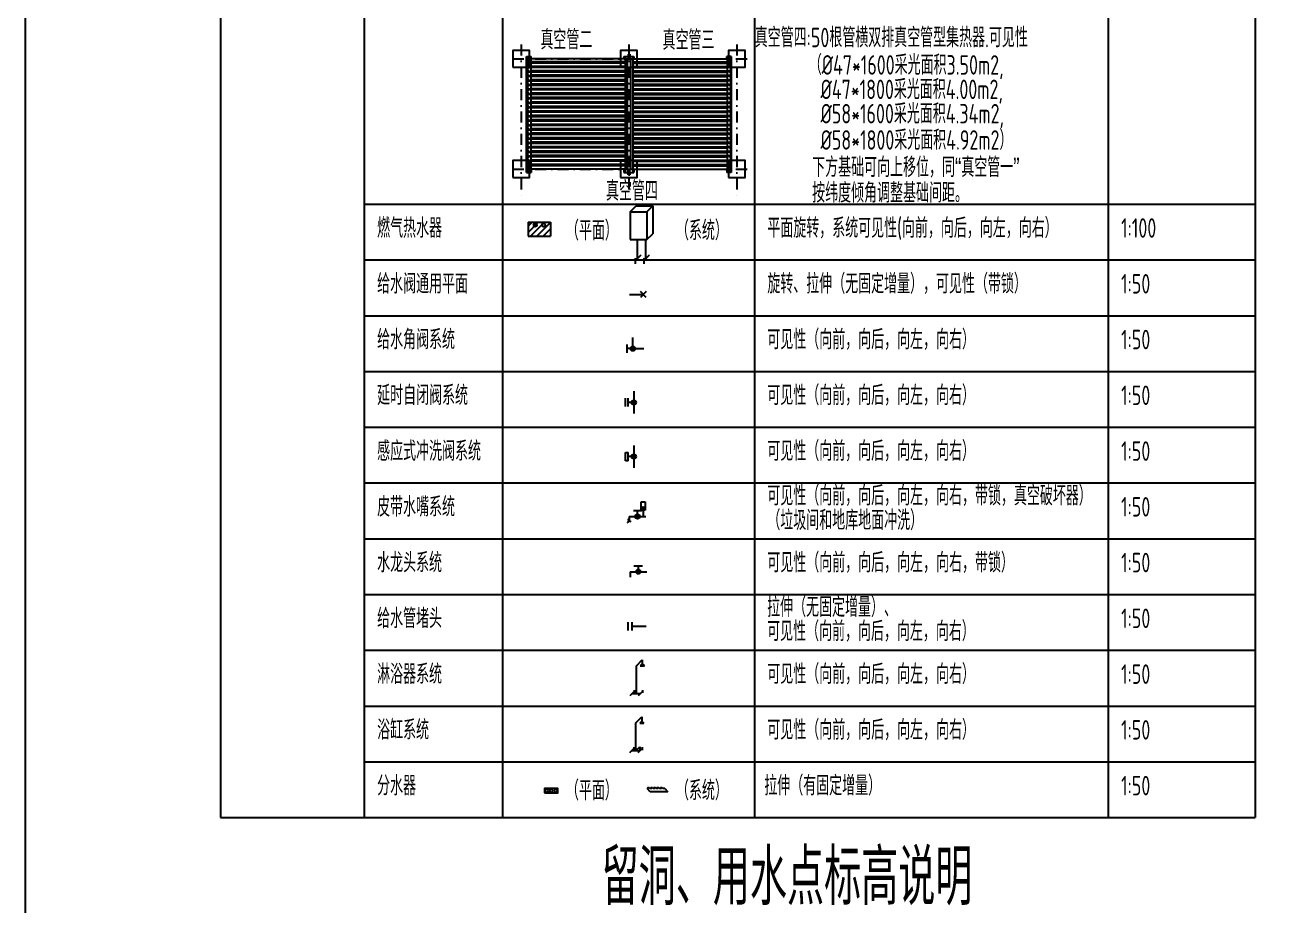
# Model space of a CAD drawing. Extents: x -84241 to 2571207, y -257003 to 1687411.
# Drawn here: x 25843 to 48348, y -29475 to -13680 of the extents above; entities that cross this region are included whole.
import ezdxf

# ---------------------------------------------------------------- set-up
doc = ezdxf.new("R2010")
doc.units = 0
doc.header["$LTSCALE"] = 1000
doc.linetypes.add('CENTER2', pattern=[1.125, 0.75, -0.125, 0.125, -0.125])
doc.linetypes.add('DASHDOT', pattern=[1, 0.5, -0.25, 0, -0.25])
doc.layers.get('0').update_dxf_attribs({"linetype": 'CONTINUOUS'})
for name, color, linetype in [('W-NOTE', 40, 'CONTINUOUS'), ('W-NOTE-NAME', 40, 'CONTINUOUS'), ('W-WSUP-COOL-PIPE', 3, 'CONTINUOUS'), ('W-WSUP-EQPM', 40, 'CONTINUOUS'), ('W-WSUP-NOTE', 40, 'CONTINUOUS')]:
    doc.layers.add(name, color=color, linetype=linetype)
doc.styles.add('TH-STYLE3', font='tssdeng.shx', dxfattribs={"width": 0.7, "bigfont": 'tssdchn.shx'})

# ---------------------------------------------------------------- blocks, each defined once
blk = doc.blocks.new('*U385')
at = {"layer": 'W-WSUP-COOL-PIPE'}
blk.add_line((0, 0), (250, 0), dxfattribs=at)
at = {"layer": 'W-WSUP-EQPM'}
for p, q in [((303, -53), (197, 53)), ((303, 53), (197, -53))]:
    blk.add_line(p, q, dxfattribs=at)
blk = doc.blocks.new('*U235')
at = {"layer": 'W-WSUP-EQPM'}
h = blk.add_hatch(color=256, dxfattribs=at)
h.paths.add_polyline_path([(-160, 0, -0.198912), (-172, -28), (-200, 0), (-200, 40, -0.414214)])
h.paths.add_polyline_path([(-200, 0), (-228, 28, -0.198912), (-200, 40)])
h.paths.add_polyline_path([(-172, -28, -0.668179), (-240, 0, -0.198912), (-228, 28), (-200, 0)])
at = {"layer": 'W-WSUP-COOL-PIPE'}
for q in [(-200, 200), (0, 0)]:
    blk.add_line((-200, 0), q, dxfattribs=at)
at = {"layer": 'W-WSUP-EQPM'}
for p, q in [((-300, -75), (-300, 75)), ((-200, 0), (-300, 0))]:
    blk.add_line(p, q, dxfattribs=at)
blk.add_circle((-200, 0), 40, dxfattribs=at)
blk = doc.blocks.new('*U160')
at = {"layer": 'W-WSUP-EQPM'}
h = blk.add_hatch(color=256, dxfattribs=at)
h.paths.add_polyline_path([(-210, 0, -0.198912), (-222, -28), (-250, 0), (-250, 40, -0.414214)])
h.paths.add_polyline_path([(-250, 0), (-278, 28, -0.198912), (-250, 40)])
h.paths.add_polyline_path([(-222, -28, -0.668179), (-290, 0, -0.198912), (-278, 28), (-250, 0)])
at = {"layer": 'W-WSUP-COOL-PIPE'}
for p, q in [((-250, 200), (-250, 0)), ((-250, 0), (-250, -200))]:
    blk.add_line(p, q, dxfattribs=at)
at = {"layer": 'W-WSUP-EQPM'}
for p, q in [((-400, -75), (-400, 75)), ((-350, -75), (-350, 75)), ((-250, 0), (-350, 0))]:
    blk.add_line(p, q, dxfattribs=at)
blk.add_circle((-250, 0), 40, dxfattribs=at)
blk = doc.blocks.new('*U146')
at = {"layer": 'W-WSUP-COOL-PIPE'}
blk.add_line((0, 0), (-250, 0), dxfattribs=at)
at = {"layer": 'W-WSUP-EQPM'}
for p, q in [((-325, -75), (-325, 75)), ((-250, -75), (-250, 75))]:
    blk.add_line(p, q, dxfattribs=at)
blk = doc.blocks.new('*U147')
at = {"layer": 'W-WSUP-EQPM'}
for p, q in [((110, 535), (216, 641)), ((110, 36), (110, 535)), ((216, 566), (179, 531)), ((179, 531), (254, 531)), ((216, 641), (216, 641)), ((216, 641), (216, 641)), ((216, 641), (216, 566)), ((216, 566), (254, 531)), ((0, 0), (71, 71)), ((35, 35), (185, 35)), ((71, 96), (71, 46)), ((150, 0), (221, 71)), ((221, 96), (221, 46))]:
    blk.add_line(p, q, dxfattribs=at)
blk = doc.blocks.new('*U148')
at = {"layer": 'W-WSUP-EQPM'}
for p, q in [((110, 535), (216, 641)), ((110, 36), (110, 535)), ((216, 566), (179, 531)), ((179, 531), (254, 531)), ((216, 641), (216, 641)), ((216, 641), (216, 641)), ((216, 641), (216, 566)), ((216, 566), (254, 531)), ((0, 0), (71, 71)), ((35, 35), (185, 35)), ((71, 96), (71, 46)), ((110, 35), (181, 106)), ((150, 0), (221, 71)), ((181, 106), (181, 56)), ((221, 96), (221, 46))]:
    blk.add_line(p, q, dxfattribs=at)
blk = doc.blocks.new('*U149')
at = {"layer": 'W-WSUP-EQPM'}
blk.add_lwpolyline([(0, -80), (240, -80), (240, 0), (0, 0)], close=True, dxfattribs=at)
for centre in [(40, -40), (120, -40), (120, -40), (200, -40)]:
    blk.add_circle(centre, 25, dxfattribs=at)
blk = doc.blocks.new('*U150')
at = {"layer": 'W-WSUP-EQPM'}
for p, q in [((-319, 0), (-376, 57)), ((-347, 57), (-376, 57)), ((-347, 57), (-367, 77)), ((-367, 77), (-338, 77)), ((-338, 77), (-318, 57)), ((0, 0), (-319, 0)), ((-289, 57), (-318, 57)), ((-289, 57), (-309, 77)), ((-309, 77), (-280, 77)), ((-280, 77), (-260, 57)), ((-231, 57), (-260, 57)), ((-231, 57), (-251, 77)), ((-251, 77), (-222, 77)), ((-222, 77), (-202, 57)), ((-173, 57), (-202, 57)), ((-173, 57), (-202, 57)), ((-173, 57), (-193, 77)), ((-193, 77), (-164, 77)), ((-173, 57), (-193, 77)), ((-193, 77), (-164, 77)), ((-164, 77), (-144, 57)), ((-164, 77), (-144, 57)), ((-115, 57), (-144, 57)), ((-115, 57), (-135, 77)), ((-135, 77), (-106, 77)), ((-106, 77), (-86, 57)), ((-57, 57), (-86, 57)), ((-57, 57), (0, 0))]:
    blk.add_line(p, q, dxfattribs=at)
blk = doc.blocks.new('*U234')
at = {"layer": 'W-WSUP-EQPM'}
for p, q in [((-199, 776), (-93, 882)), ((-199, 776), (101, 776)), ((-199, 776), (-199, 276)), ((-93, 882), (207, 882)), ((101, 776), (207, 882)), ((101, 776), (101, 276)), ((207, 882), (207, 382)), ((-199, 276), (101, 276)), ((-71, 276), (-71, -71)), ((79, 276), (79, -71)), ((101, 276), (207, 382)), ((-106, -106), (0, 0)), ((44, -106), (150, 0)), ((-106, -56), (-106, -156)), ((44, -56), (44, -156))]:
    blk.add_line(p, q, dxfattribs=at)
blk = doc.blocks.new('*U384')
at = {"layer": 'W-WSUP-EQPM'}
h = blk.add_hatch(color=256, dxfattribs=at)
h.paths.add_polyline_path([(-150, -40, 0.198912), (-122, -28), (-150, 0), (-190, 0, 0.414214)])
h.paths.add_polyline_path([(-150, 0), (-178, 28, 0.198912), (-190, 0)])
h.paths.add_polyline_path([(-122, -28, 0.668179), (-150, 40, 0.198912), (-178, 28), (-150, 0)])
at = {"layer": 'W-WSUP-COOL-PIPE'}
for q in [(0, 0), (-300, -100)]:
    blk.add_line((-300, 0), q, dxfattribs=at)
at = {"layer": 'W-WSUP-EQPM'}
for p, q in [((-79, 100), (-229, 100)), ((-75, 100), (-225, 100)), ((-150, 0), (-150, 100))]:
    blk.add_line(p, q, dxfattribs=at)
blk.add_circle((-150, 0), 40, dxfattribs=at)
blk = doc.blocks.new('真空破坏器')
blk.add_hatch(color=8).paths.add_polyline_path([(75, 0), (0, 130), (-75, 0)])
at = {"linetype": 'CENTER2'}
for p, q in [((-75, 0), (-75, 300)), ((-75, 300), (75, 300)), ((0, 130), (-75, 0)), ((75, 0), (-75, 0)), ((75, 300), (75, 0))]:
    blk.add_line(p, q, dxfattribs=at)
blk.add_line((75, 0), (0, 130))
blk = doc.blocks.new('*U383')
at = {"layer": 'W-WSUP-EQPM'}
h = blk.add_hatch(color=256, dxfattribs=at)
h.paths.add_polyline_path([(-150, -40, 0.198912), (-122, -28), (-150, 0), (-190, 0, 0.414214)])
h.paths.add_polyline_path([(-150, 0), (-178, 28, 0.198912), (-190, 0)])
h.paths.add_polyline_path([(-122, -28, 0.668179), (-150, 40, 0.198912), (-178, 28), (-150, 0)])
at = {"layer": 'W-WSUP-COOL-PIPE'}
for p, q in [((-300, 0), (0, 0)), ((-300, 0), (-300, -70)), ((-50, 115), (-50, 0))]:
    blk.add_line(p, q, dxfattribs=at)
at = {"layer": 'W-WSUP-EQPM'}
for p, q in [((-75, 100), (-225, 100)), ((-150, 0), (-150, 100))]:
    blk.add_line(p, q, dxfattribs=at)
blk.add_circle((-150, 0), 40, dxfattribs=at)
at = {"layer": 'W-WSUP-NOTE', "linetype": 'CENTER2'}
for p, q in [((-308, -97), (-329, -96)), ((-329, -96), (-323, -102)), ((-327, -108), (-329, -108)), ((-329, -108), (-328, -109)), ((-328, -109), (-329, -109)), ((-329, -109), (-329, -110)), ((-329, -110), (-329, -110)), ((-329, -110), (-329, -110)), ((-329, -110), (-329, -110)), ((-328, -48), (-272, -92)), ((-323, -102), (-328, -104)), ((-328, -104), (-324, -105)), ((-324, -105), (-328, -106)), ((-328, -106), (-327, -108)), ((-272, -92), (-320, -78)), ((-320, -78), (-308, -97))]:
    blk.add_line(p, q, dxfattribs=at)
at = {"layer": 'W-WSUP-EQPM', "xscale": 0.5, "yscale": 0.5, "zscale": 0.5}
blk.add_blockref('真空破坏器', (-50, 115), dxfattribs=at)
blk.add_blockref('真空破坏器', (-50, 115), dxfattribs=at)
blk = doc.blocks.new('*U213')
at = {"layer": 'W-WSUP-EQPM'}
h = blk.add_hatch(color=256, dxfattribs=at)
h.paths.add_polyline_path([(-210, 0, -0.198912), (-222, -28), (-250, 0), (-250, 40, -0.414214)])
h.paths.add_polyline_path([(-250, 0), (-278, 28, -0.198912), (-250, 40)])
h.paths.add_polyline_path([(-222, -28, -0.668179), (-290, 0, -0.198912), (-278, 28), (-250, 0)])
at = {"layer": 'W-WSUP-COOL-PIPE'}
for p, q in [((-250, 200), (-250, 0)), ((-250, 0), (-250, -200))]:
    blk.add_line(p, q, dxfattribs=at)
at = {"layer": 'W-WSUP-EQPM'}
for p, q in [((-400, -75), (-400, 75)), ((-350, -75), (-350, 75)), ((-250, 0), (-350, 0))]:
    blk.add_line(p, q, dxfattribs=at)
at = {"layer": 'W-WSUP-EQPM', "linetype": 'CENTER2'}
for p, q in [((-400, 75), (-350, 75)), ((-350, -75), (-400, -75))]:
    blk.add_line(p, q, dxfattribs=at)
at = {"layer": 'W-WSUP-EQPM'}
blk.add_circle((-250, 0), 40, dxfattribs=at)
blk = doc.blocks.new('*U193')
at = {"layer": 'W-NOTE'}
blk.add_lwpolyline([(0, 0), (1074, 0), (1074, 821), (0, 821)], close=True, dxfattribs=at)
blk = doc.blocks.new('*U294')
at = {"layer": 'W-WSUP-EQPM'}
h = blk.add_hatch(dxfattribs=at)
h.set_pattern_fill('ANSI31', color=256, scale=25)
h.set_pattern_definition([(45, (-791.23, -296.04), (-56.1266, 56.1266), [])])
h.paths.add_polyline_path([(-200, 586), (-200, 336), (200, 336), (200, 586)])
for p, q in [((-200, 586), (200, 586)), ((-200, 586), (-200, 336)), ((200, 586), (200, 336)), ((-200, 336), (200, 336))]:
    blk.add_line(p, q, dxfattribs=at)
for centre in [(-75, 536), (75, 536)]:
    blk.add_circle(centre, 30, dxfattribs=at)
blk = doc.blocks.new('*U359')
at = {"color": 8, "linetype": 'DASHDOT', "ltscale": 0.4}
for p, q in [((-1935, 2256), (-1935, -446)), ((0, 2256), (0, -446)), ((1935, 2256), (1935, -446)), ((-2083, 2000), (2125, 2000)), ((-2083, 22), (2125, 22))]:
    blk.add_line(p, q, dxfattribs=at)
at = {"color": 8}
for p, q in [((-1835, 2040), (-1835, -40)), ((-1835, 2040), (-1755, 2040)), ((-1835, -40), (-1835, 2040)), ((-1820, 2040), (-1820, -40)), ((-1755, 2000), (-1755, 2040)), ((-90, 2040), (-90, 2000)), ((-90, 2040), (90, 2040)), ((-90, 2026), (-90, 2004)), ((-70, 2040), (-70, -40)), ((-16, 2080), (-16, 2040)), ((0, 2080), (-16, 2080)), ((-16, 2040), (-16, 2000)), ((0, 2080), (16, 2080)), ((16, 2080), (16, 2040)), ((16, 2040), (16, 2000)), ((70, 2040), (70, -40)), ((90, 2040), (90, 2000)), ((1755, 2000), (1755, 2040)), ((1835, 2040), (1755, 2040)), ((1770, 2005), (1770, 2040)), ((1820, 2040), (1820, -40)), ((1835, 2040), (1835, -40)), ((1835, -40), (1835, 2040)), ((-1820, 2011), (-1820, 1999)), ((-1820, 1936), (-1820, 1924)), ((-1820, 1861), (-1820, 1849)), ((-1807, 2005), (-1819, 1978)), ((-1819, 1964), (-1807, 1937)), ((-1807, 1925), (-1819, 1898)), ((-1819, 1884), (-1807, 1857)), ((-1807, 1845), (-1819, 1818)), ((-1807, 1845), (-1819, 1818)), ((-1807, 1845), (-1819, 1818)), ((-1819, 1804), (-1807, 1777)), ((-1819, 1804), (-1807, 1777)), ((-1819, 1804), (-1807, 1777)), ((-1807, 2005), (-1761, 2005)), ((-1807, 1937), (-1761, 1937)), ((-1807, 1925), (-1761, 1925)), ((-1807, 1857), (-1761, 1857)), ((-1807, 1845), (-1761, 1845)), ((-1807, 1845), (-1761, 1845)), ((-1807, 1845), (-1761, 1845)), ((-1761, 2005), (-1761, 1937)), ((-70, 2000), (-1761, 2000)), ((-70, 1942), (-1761, 1942)), ((-1761, 1925), (-1761, 1857)), ((-70, 1920), (-1761, 1920)), ((-70, 1862), (-1761, 1862)), ((-1761, 1845), (-1761, 1777)), ((-1761, 1845), (-1761, 1777)), ((-70, 1840), (-1761, 1840)), ((-1758, 1942), (-1758, 1920)), ((-1758, 1862), (-1758, 1840)), ((-90, 1942), (-90, 1920)), ((-90, 1862), (-90, 1840)), ((-30, 2000), (30, 2000)), ((-30, 2000), (-30, 0)), ((30, 2000), (30, 0)), ((70, 2000), (1761, 2000)), ((70, 1942), (1761, 1942)), ((70, 1920), (1761, 1920)), ((70, 1862), (1761, 1862)), ((70, 1840), (1761, 1840)), ((90, 1942), (90, 1920)), ((90, 1862), (90, 1840)), ((1758, 1942), (1758, 1920)), ((1758, 1862), (1758, 1840)), ((1761, 2005), (1761, 1937)), ((1807, 2005), (1761, 2005)), ((1807, 1937), (1761, 1937)), ((1761, 1925), (1761, 1857)), ((1807, 1925), (1761, 1925)), ((1807, 1857), (1761, 1857)), ((1761, 1845), (1761, 1777)), ((1807, 1845), (1761, 1845)), ((1807, 1845), (1761, 1845)), ((1761, 1845), (1761, 1777)), ((1807, 1845), (1761, 1845)), ((1807, 2005), (1819, 1978)), ((1819, 1964), (1807, 1937)), ((1807, 1925), (1819, 1898)), ((1819, 1884), (1807, 1857)), ((1807, 1845), (1819, 1818)), ((1807, 1845), (1819, 1818)), ((1807, 1845), (1819, 1818)), ((1819, 1804), (1807, 1777)), ((1819, 1804), (1807, 1777)), ((1819, 1804), (1807, 1777)), ((1820, 2011), (1820, 1999)), ((1820, 1936), (1820, 1924)), ((1820, 1861), (1820, 1849)), ((-1820, 1786), (-1820, 1774)), ((-1820, 1711), (-1820, 1699)), ((-1820, 1636), (-1820, 1624)), ((-1807, 1765), (-1819, 1738)), ((-1819, 1724), (-1807, 1697)), ((-1807, 1685), (-1819, 1658)), ((-1819, 1644), (-1807, 1617)), ((-1807, 1605), (-1819, 1578)), ((-1807, 1605), (-1819, 1578)), ((-1807, 1605), (-1819, 1578)), ((-1807, 1777), (-1761, 1777)), ((-1807, 1777), (-1761, 1777)), ((-1807, 1777), (-1761, 1777)), ((-1807, 1765), (-1761, 1765)), ((-1807, 1697), (-1761, 1697)), ((-1807, 1685), (-1761, 1685)), ((-1807, 1617), (-1761, 1617)), ((-1807, 1605), (-1761, 1605)), ((-1807, 1605), (-1761, 1605)), ((-1807, 1605), (-1761, 1605)), ((-70, 1782), (-1761, 1782)), ((-70, 1782), (-1761, 1782)), ((-1761, 1765), (-1761, 1697)), ((-70, 1760), (-1761, 1760)), ((-70, 1702), (-1761, 1702)), ((-1761, 1685), (-1761, 1617)), ((-70, 1680), (-1761, 1680)), ((-70, 1622), (-1761, 1622)), ((-1761, 1605), (-1761, 1537)), ((-1761, 1605), (-1761, 1537)), ((-70, 1600), (-1761, 1600)), ((-1758, 1782), (-1758, 1760)), ((-1758, 1702), (-1758, 1680)), ((-1758, 1622), (-1758, 1600)), ((-90, 1782), (-90, 1760)), ((-90, 1702), (-90, 1680)), ((-90, 1622), (-90, 1600)), ((70, 1782), (1761, 1782)), ((70, 1782), (1761, 1782)), ((70, 1760), (1761, 1760)), ((70, 1702), (1761, 1702)), ((70, 1680), (1761, 1680)), ((70, 1622), (1761, 1622)), ((70, 1600), (1761, 1600)), ((90, 1782), (90, 1760)), ((90, 1702), (90, 1680)), ((90, 1622), (90, 1600)), ((1758, 1782), (1758, 1760)), ((1758, 1702), (1758, 1680)), ((1758, 1622), (1758, 1600)), ((1807, 1777), (1761, 1777)), ((1807, 1777), (1761, 1777)), ((1807, 1777), (1761, 1777)), ((1761, 1765), (1761, 1697)), ((1807, 1765), (1761, 1765)), ((1807, 1697), (1761, 1697)), ((1761, 1685), (1761, 1617)), ((1807, 1685), (1761, 1685)), ((1807, 1617), (1761, 1617)), ((1761, 1605), (1761, 1537)), ((1807, 1605), (1761, 1605)), ((1807, 1605), (1761, 1605)), ((1761, 1605), (1761, 1537)), ((1807, 1605), (1761, 1605)), ((1807, 1765), (1819, 1738)), ((1819, 1724), (1807, 1697)), ((1807, 1685), (1819, 1658)), ((1819, 1644), (1807, 1617)), ((1807, 1605), (1819, 1578)), ((1807, 1605), (1819, 1578)), ((1807, 1605), (1819, 1578)), ((1820, 1786), (1820, 1774)), ((1820, 1711), (1820, 1699)), ((1820, 1636), (1820, 1624)), ((-1820, 1561), (-1820, 1549)), ((-1820, 1486), (-1820, 1474)), ((-1819, 1564), (-1807, 1537)), ((-1819, 1564), (-1807, 1537)), ((-1819, 1564), (-1807, 1537)), ((-1807, 1525), (-1819, 1498)), ((-1819, 1484), (-1807, 1457)), ((-1807, 1445), (-1819, 1418)), ((-1819, 1404), (-1807, 1377)), ((-1807, 1365), (-1819, 1338)), ((-1807, 1365), (-1819, 1338)), ((-1807, 1365), (-1819, 1338)), ((-1807, 1537), (-1761, 1537)), ((-1807, 1537), (-1761, 1537)), ((-1807, 1537), (-1761, 1537)), ((-1807, 1525), (-1761, 1525)), ((-1807, 1457), (-1761, 1457)), ((-1807, 1445), (-1761, 1445)), ((-1807, 1377), (-1761, 1377)), ((-1807, 1365), (-1761, 1365)), ((-1807, 1365), (-1761, 1365)), ((-1807, 1365), (-1761, 1365)), ((-70, 1542), (-1761, 1542)), ((-70, 1542), (-1761, 1542)), ((-1761, 1525), (-1761, 1457)), ((-70, 1520), (-1761, 1520)), ((-70, 1462), (-1761, 1462)), ((-1761, 1445), (-1761, 1377)), ((-70, 1440), (-1761, 1440)), ((-70, 1382), (-1761, 1382)), ((-1761, 1365), (-1761, 1297)), ((-1761, 1365), (-1761, 1297)), ((-70, 1360), (-1761, 1360)), ((-1758, 1542), (-1758, 1520)), ((-1758, 1462), (-1758, 1440)), ((-1758, 1382), (-1758, 1360)), ((-90, 1542), (-90, 1520)), ((-90, 1462), (-90, 1440)), ((-90, 1382), (-90, 1360)), ((70, 1542), (1761, 1542)), ((70, 1542), (1761, 1542)), ((70, 1520), (1761, 1520)), ((70, 1462), (1761, 1462)), ((70, 1440), (1761, 1440)), ((70, 1382), (1761, 1382)), ((70, 1360), (1761, 1360)), ((90, 1542), (90, 1520)), ((90, 1462), (90, 1440)), ((90, 1382), (90, 1360)), ((1758, 1542), (1758, 1520)), ((1758, 1462), (1758, 1440)), ((1758, 1382), (1758, 1360)), ((1807, 1537), (1761, 1537)), ((1807, 1537), (1761, 1537)), ((1807, 1537), (1761, 1537)), ((1761, 1525), (1761, 1457)), ((1807, 1525), (1761, 1525)), ((1807, 1457), (1761, 1457)), ((1761, 1445), (1761, 1377)), ((1807, 1445), (1761, 1445)), ((1807, 1377), (1761, 1377)), ((1761, 1365), (1761, 1297)), ((1807, 1365), (1761, 1365)), ((1807, 1365), (1761, 1365)), ((1761, 1365), (1761, 1297)), ((1807, 1365), (1761, 1365)), ((1819, 1564), (1807, 1537)), ((1819, 1564), (1807, 1537)), ((1819, 1564), (1807, 1537)), ((1807, 1525), (1819, 1498)), ((1819, 1484), (1807, 1457)), ((1807, 1445), (1819, 1418)), ((1819, 1404), (1807, 1377)), ((1807, 1365), (1819, 1338)), ((1807, 1365), (1819, 1338)), ((1807, 1365), (1819, 1338)), ((1820, 1561), (1820, 1549)), ((1820, 1486), (1820, 1474)), ((-1819, 1324), (-1807, 1297)), ((-1819, 1324), (-1807, 1297)), ((-1819, 1324), (-1807, 1297)), ((-1807, 1285), (-1819, 1258)), ((-1819, 1244), (-1807, 1217)), ((-1807, 1205), (-1819, 1178)), ((-1807, 1205), (-1819, 1178)), ((-1807, 1205), (-1819, 1178)), ((-1819, 1164), (-1807, 1137)), ((-1819, 1164), (-1807, 1137)), ((-1819, 1164), (-1807, 1137)), ((-1807, 1297), (-1761, 1297)), ((-1807, 1297), (-1761, 1297)), ((-1807, 1297), (-1761, 1297)), ((-1807, 1285), (-1761, 1285)), ((-1807, 1217), (-1761, 1217)), ((-1807, 1205), (-1761, 1205)), ((-1807, 1205), (-1761, 1205)), ((-1807, 1205), (-1761, 1205)), ((-1807, 1137), (-1761, 1137)), ((-1807, 1137), (-1761, 1137)), ((-1807, 1137), (-1761, 1137)), ((-70, 1302), (-1761, 1302)), ((-70, 1302), (-1761, 1302)), ((-1761, 1285), (-1761, 1217)), ((-70, 1280), (-1761, 1280)), ((-70, 1222), (-1761, 1222)), ((-1761, 1205), (-1761, 1137)), ((-1761, 1205), (-1761, 1137)), ((-70, 1200), (-1761, 1200)), ((-70, 1142), (-1761, 1142)), ((-70, 1142), (-1761, 1142)), ((-1758, 1302), (-1758, 1280)), ((-1758, 1222), (-1758, 1200)), ((-1758, 1142), (-1758, 1120)), ((-90, 1302), (-90, 1280)), ((-90, 1222), (-90, 1200)), ((-90, 1142), (-90, 1120)), ((70, 1302), (1761, 1302)), ((70, 1302), (1761, 1302)), ((70, 1280), (1761, 1280)), ((70, 1222), (1761, 1222)), ((70, 1200), (1761, 1200)), ((70, 1142), (1761, 1142)), ((70, 1142), (1761, 1142)), ((90, 1302), (90, 1280)), ((90, 1222), (90, 1200)), ((90, 1142), (90, 1120)), ((1758, 1302), (1758, 1280)), ((1758, 1222), (1758, 1200)), ((1758, 1142), (1758, 1120)), ((1807, 1297), (1761, 1297)), ((1807, 1297), (1761, 1297)), ((1807, 1297), (1761, 1297)), ((1761, 1285), (1761, 1217)), ((1807, 1285), (1761, 1285)), ((1807, 1217), (1761, 1217)), ((1761, 1205), (1761, 1137)), ((1807, 1205), (1761, 1205)), ((1807, 1205), (1761, 1205)), ((1761, 1205), (1761, 1137)), ((1807, 1205), (1761, 1205)), ((1807, 1137), (1761, 1137)), ((1807, 1137), (1761, 1137)), ((1807, 1137), (1761, 1137)), ((1819, 1324), (1807, 1297)), ((1819, 1324), (1807, 1297)), ((1819, 1324), (1807, 1297)), ((1807, 1285), (1819, 1258)), ((1819, 1244), (1807, 1217)), ((1807, 1205), (1819, 1178)), ((1807, 1205), (1819, 1178)), ((1807, 1205), (1819, 1178)), ((1819, 1164), (1807, 1137)), ((1819, 1164), (1807, 1137)), ((1819, 1164), (1807, 1137)), ((-1807, 1125), (-1819, 1098)), ((-1819, 1084), (-1807, 1057)), ((-1807, 1045), (-1819, 1018)), ((-1807, 1045), (-1819, 1018)), ((-1807, 1045), (-1819, 1018)), ((-1819, 1004), (-1807, 977)), ((-1819, 1004), (-1807, 977)), ((-1819, 1004), (-1807, 977)), ((-1807, 965), (-1819, 938)), ((-1819, 924), (-1807, 897)), ((-1807, 1125), (-1761, 1125)), ((-1807, 1057), (-1761, 1057)), ((-1807, 1045), (-1761, 1045)), ((-1807, 1045), (-1761, 1045)), ((-1807, 1045), (-1761, 1045)), ((-1807, 977), (-1761, 977)), ((-1807, 977), (-1761, 977)), ((-1807, 977), (-1761, 977)), ((-1807, 965), (-1761, 965)), ((-1761, 1125), (-1761, 1057)), ((-70, 1120), (-1761, 1120)), ((-70, 1062), (-1761, 1062)), ((-1761, 1045), (-1761, 977)), ((-1761, 1045), (-1761, 977)), ((-70, 1040), (-1761, 1040)), ((-70, 982), (-1761, 982)), ((-70, 982), (-1761, 982)), ((-1761, 965), (-1761, 897)), ((-70, 960), (-1761, 960)), ((-70, 902), (-1761, 902)), ((-1758, 1062), (-1758, 1040)), ((-1758, 982), (-1758, 960)), ((-1758, 902), (-1758, 880)), ((-90, 1062), (-90, 1040)), ((-90, 982), (-90, 960)), ((-90, 902), (-90, 880)), ((70, 1120), (1761, 1120)), ((70, 1062), (1761, 1062)), ((70, 1040), (1761, 1040)), ((70, 982), (1761, 982)), ((70, 982), (1761, 982)), ((70, 960), (1761, 960)), ((70, 902), (1761, 902)), ((90, 1062), (90, 1040)), ((90, 982), (90, 960)), ((90, 902), (90, 880)), ((1758, 1062), (1758, 1040)), ((1758, 982), (1758, 960)), ((1758, 902), (1758, 880)), ((1761, 1125), (1761, 1057)), ((1807, 1125), (1761, 1125)), ((1807, 1057), (1761, 1057)), ((1761, 1045), (1761, 977)), ((1807, 1045), (1761, 1045)), ((1807, 1045), (1761, 1045)), ((1761, 1045), (1761, 977)), ((1807, 1045), (1761, 1045)), ((1807, 977), (1761, 977)), ((1807, 977), (1761, 977)), ((1807, 977), (1761, 977)), ((1761, 965), (1761, 897)), ((1807, 965), (1761, 965)), ((1807, 1125), (1819, 1098)), ((1819, 1084), (1807, 1057)), ((1807, 1045), (1819, 1018)), ((1807, 1045), (1819, 1018)), ((1807, 1045), (1819, 1018)), ((1819, 1004), (1807, 977)), ((1819, 1004), (1807, 977)), ((1819, 1004), (1807, 977)), ((1807, 965), (1819, 938)), ((1819, 924), (1807, 897)), ((-1807, 885), (-1819, 858)), ((-1807, 885), (-1819, 858)), ((-1807, 885), (-1819, 858)), ((-1819, 844), (-1807, 817)), ((-1819, 844), (-1807, 817)), ((-1819, 844), (-1807, 817)), ((-1807, 805), (-1819, 778)), ((-1819, 764), (-1807, 737)), ((-1807, 725), (-1819, 698)), ((-1807, 725), (-1819, 698)), ((-1807, 725), (-1819, 698)), ((-1819, 684), (-1807, 657)), ((-1819, 684), (-1807, 657)), ((-1819, 684), (-1807, 657)), ((-1807, 897), (-1761, 897)), ((-1807, 885), (-1761, 885)), ((-1807, 885), (-1761, 885)), ((-1807, 885), (-1761, 885)), ((-1807, 817), (-1761, 817)), ((-1807, 817), (-1761, 817)), ((-1807, 817), (-1761, 817)), ((-1807, 805), (-1761, 805)), ((-1807, 737), (-1761, 737)), ((-1807, 725), (-1761, 725)), ((-1807, 725), (-1761, 725)), ((-1807, 725), (-1761, 725)), ((-1761, 885), (-1761, 817)), ((-1761, 885), (-1761, 817)), ((-70, 880), (-1761, 880)), ((-70, 822), (-1761, 822)), ((-70, 822), (-1761, 822)), ((-1761, 805), (-1761, 737)), ((-70, 800), (-1761, 800)), ((-70, 742), (-1761, 742)), ((-1761, 725), (-1761, 657)), ((-1761, 725), (-1761, 657)), ((-70, 720), (-1761, 720)), ((-1758, 822), (-1758, 800)), ((-1758, 742), (-1758, 720)), ((-90, 822), (-90, 800)), ((-90, 742), (-90, 720)), ((70, 880), (1761, 880)), ((70, 822), (1761, 822)), ((70, 822), (1761, 822)), ((70, 800), (1761, 800)), ((70, 742), (1761, 742)), ((70, 720), (1761, 720)), ((90, 822), (90, 800)), ((90, 742), (90, 720)), ((1758, 822), (1758, 800)), ((1758, 742), (1758, 720)), ((1807, 897), (1761, 897)), ((1761, 885), (1761, 817)), ((1807, 885), (1761, 885)), ((1807, 885), (1761, 885)), ((1761, 885), (1761, 817)), ((1807, 885), (1761, 885)), ((1807, 817), (1761, 817)), ((1807, 817), (1761, 817)), ((1807, 817), (1761, 817)), ((1761, 805), (1761, 737)), ((1807, 805), (1761, 805)), ((1807, 737), (1761, 737)), ((1761, 725), (1761, 657)), ((1807, 725), (1761, 725)), ((1807, 725), (1761, 725)), ((1761, 725), (1761, 657)), ((1807, 725), (1761, 725)), ((1807, 885), (1819, 858)), ((1807, 885), (1819, 858)), ((1807, 885), (1819, 858)), ((1819, 844), (1807, 817)), ((1819, 844), (1807, 817)), ((1819, 844), (1807, 817)), ((1807, 805), (1819, 778)), ((1819, 764), (1807, 737)), ((1807, 725), (1819, 698)), ((1807, 725), (1819, 698)), ((1807, 725), (1819, 698)), ((1819, 684), (1807, 657)), ((1819, 684), (1807, 657)), ((1819, 684), (1807, 657)), ((-1807, 645), (-1819, 618)), ((-1819, 604), (-1807, 577)), ((-1807, 565), (-1819, 538)), ((-1807, 565), (-1819, 538)), ((-1807, 565), (-1819, 538)), ((-1819, 524), (-1807, 497)), ((-1819, 524), (-1807, 497)), ((-1819, 524), (-1807, 497)), ((-1807, 485), (-1819, 458)), ((-1807, 657), (-1761, 657)), ((-1807, 657), (-1761, 657)), ((-1807, 657), (-1761, 657)), ((-1807, 645), (-1761, 645)), ((-1807, 577), (-1761, 577)), ((-1807, 565), (-1761, 565)), ((-1807, 565), (-1761, 565)), ((-1807, 565), (-1761, 565)), ((-1807, 497), (-1761, 497)), ((-1807, 497), (-1761, 497)), ((-1807, 497), (-1761, 497)), ((-1807, 485), (-1761, 485)), ((-70, 662), (-1761, 662)), ((-70, 662), (-1761, 662)), ((-1761, 645), (-1761, 577)), ((-70, 640), (-1761, 640)), ((-70, 582), (-1761, 582)), ((-1761, 565), (-1761, 497)), ((-1761, 565), (-1761, 497)), ((-70, 560), (-1761, 560)), ((-70, 502), (-1761, 502)), ((-70, 502), (-1761, 502)), ((-1761, 485), (-1761, 417)), ((-70, 480), (-1761, 480)), ((-1758, 662), (-1758, 640)), ((-1758, 582), (-1758, 560)), ((-1758, 502), (-1758, 480)), ((-90, 662), (-90, 640)), ((-90, 582), (-90, 560)), ((-90, 502), (-90, 480)), ((70, 662), (1761, 662)), ((70, 662), (1761, 662)), ((70, 640), (1761, 640)), ((70, 582), (1761, 582)), ((70, 560), (1761, 560)), ((70, 502), (1761, 502)), ((70, 502), (1761, 502)), ((70, 480), (1761, 480)), ((90, 662), (90, 640)), ((90, 582), (90, 560)), ((90, 502), (90, 480)), ((1758, 662), (1758, 640)), ((1758, 582), (1758, 560)), ((1758, 502), (1758, 480)), ((1807, 657), (1761, 657)), ((1807, 657), (1761, 657)), ((1807, 657), (1761, 657)), ((1761, 645), (1761, 577)), ((1807, 645), (1761, 645)), ((1807, 577), (1761, 577)), ((1761, 565), (1761, 497)), ((1807, 565), (1761, 565)), ((1807, 565), (1761, 565)), ((1761, 565), (1761, 497)), ((1807, 565), (1761, 565)), ((1807, 497), (1761, 497)), ((1807, 497), (1761, 497)), ((1807, 497), (1761, 497)), ((1761, 485), (1761, 417)), ((1807, 485), (1761, 485)), ((1807, 645), (1819, 618)), ((1819, 604), (1807, 577)), ((1807, 565), (1819, 538)), ((1807, 565), (1819, 538)), ((1807, 565), (1819, 538)), ((1819, 524), (1807, 497)), ((1819, 524), (1807, 497)), ((1819, 524), (1807, 497)), ((1807, 485), (1819, 458)), ((-1819, 444), (-1807, 417)), ((-1807, 405), (-1819, 378)), ((-1807, 405), (-1819, 378)), ((-1807, 405), (-1819, 378)), ((-1819, 364), (-1807, 337)), ((-1819, 364), (-1807, 337)), ((-1819, 364), (-1807, 337)), ((-1807, 325), (-1819, 298)), ((-1819, 284), (-1807, 257)), ((-1807, 244), (-1819, 218)), ((-1807, 244), (-1819, 218)), ((-1807, 244), (-1819, 218)), ((-1807, 417), (-1761, 417)), ((-1807, 405), (-1761, 405)), ((-1807, 405), (-1761, 405)), ((-1807, 405), (-1761, 405)), ((-1807, 337), (-1761, 337)), ((-1807, 337), (-1761, 337)), ((-1807, 337), (-1761, 337)), ((-1807, 325), (-1761, 325)), ((-1807, 257), (-1761, 257)), ((-1807, 244), (-1761, 244)), ((-1807, 244), (-1761, 244)), ((-1807, 244), (-1761, 244)), ((-70, 422), (-1761, 422)), ((-1761, 405), (-1761, 337)), ((-1761, 405), (-1761, 337)), ((-70, 400), (-1761, 400)), ((-70, 342), (-1761, 342)), ((-70, 342), (-1761, 342)), ((-1761, 325), (-1761, 257)), ((-70, 320), (-1761, 320)), ((-70, 262), (-1761, 262)), ((-1761, 244), (-1761, 177)), ((-1761, 244), (-1761, 177)), ((-70, 240), (-1761, 240)), ((-1758, 422), (-1758, 400)), ((-1758, 342), (-1758, 320)), ((-1758, 262), (-1758, 240)), ((-90, 422), (-90, 400)), ((-90, 342), (-90, 320)), ((-90, 262), (-90, 240)), ((70, 422), (1761, 422)), ((70, 400), (1761, 400)), ((70, 342), (1761, 342)), ((70, 342), (1761, 342)), ((70, 320), (1761, 320)), ((70, 262), (1761, 262)), ((70, 240), (1761, 240)), ((90, 422), (90, 400)), ((90, 342), (90, 320)), ((90, 262), (90, 240)), ((1758, 422), (1758, 400)), ((1758, 342), (1758, 320)), ((1758, 262), (1758, 240)), ((1807, 417), (1761, 417)), ((1761, 405), (1761, 337)), ((1807, 405), (1761, 405)), ((1807, 405), (1761, 405)), ((1761, 405), (1761, 337)), ((1807, 405), (1761, 405)), ((1807, 337), (1761, 337)), ((1807, 337), (1761, 337)), ((1807, 337), (1761, 337)), ((1761, 325), (1761, 257)), ((1807, 325), (1761, 325)), ((1807, 257), (1761, 257)), ((1761, 244), (1761, 177)), ((1807, 244), (1761, 244)), ((1807, 244), (1761, 244)), ((1761, 244), (1761, 177)), ((1807, 244), (1761, 244)), ((1819, 444), (1807, 417)), ((1807, 405), (1819, 378)), ((1807, 405), (1819, 378)), ((1807, 405), (1819, 378)), ((1819, 364), (1807, 337)), ((1819, 364), (1807, 337)), ((1819, 364), (1807, 337)), ((1807, 325), (1819, 298)), ((1819, 284), (1807, 257)), ((1807, 244), (1819, 218)), ((1807, 244), (1819, 218)), ((1807, 244), (1819, 218)), ((-1820, 46), (-1820, 34)), ((-1819, 204), (-1807, 177)), ((-1819, 204), (-1807, 177)), ((-1819, 204), (-1807, 177)), ((-1807, 164), (-1819, 138)), ((-1819, 124), (-1807, 97)), ((-1807, 84), (-1819, 58)), ((-1807, 84), (-1819, 58)), ((-1807, 84), (-1819, 58)), ((-1819, 44), (-1807, 17)), ((-1819, 44), (-1807, 17)), ((-1819, 44), (-1807, 17)), ((-1807, 177), (-1761, 177)), ((-1807, 177), (-1761, 177)), ((-1807, 177), (-1761, 177)), ((-1807, 164), (-1761, 164)), ((-1807, 97), (-1761, 97)), ((-1807, 84), (-1761, 84)), ((-1807, 84), (-1761, 84)), ((-1807, 84), (-1761, 84)), ((-1807, 17), (-1761, 17)), ((-1807, 17), (-1761, 17)), ((-1807, 17), (-1761, 17)), ((-1770, 16), (-1770, -40)), ((-70, 182), (-1761, 182)), ((-70, 182), (-1761, 182)), ((-1761, 164), (-1761, 97)), ((-70, 160), (-1761, 160)), ((-70, 102), (-1761, 102)), ((-1761, 84), (-1761, 17)), ((-1761, 84), (-1761, 17)), ((-70, 80), (-1761, 80)), ((-70, 22), (-1761, 22)), ((-70, 22), (-1761, 22)), ((-1758, 182), (-1758, 160)), ((-1758, 102), (-1758, 80)), ((-1755, 16), (-1755, -40)), ((-90, 182), (-90, 160)), ((-90, 102), (-90, 80)), ((-90, 16), (-90, -40)), ((-30, 0), (30, 0)), ((-16, -40), (-16, 0)), ((16, -40), (16, 0)), ((70, 182), (1761, 182)), ((70, 182), (1761, 182)), ((70, 160), (1761, 160)), ((70, 102), (1761, 102)), ((70, 80), (1761, 80)), ((70, 22), (1761, 22)), ((70, 22), (1761, 22)), ((90, 182), (90, 160)), ((90, 102), (90, 80)), ((90, 16), (90, -40)), ((1755, 16), (1755, -40)), ((1758, 182), (1758, 160)), ((1758, 102), (1758, 80)), ((1807, 177), (1761, 177)), ((1807, 177), (1761, 177)), ((1807, 177), (1761, 177)), ((1761, 164), (1761, 97)), ((1807, 164), (1761, 164)), ((1807, 97), (1761, 97)), ((1761, 84), (1761, 17)), ((1807, 84), (1761, 84)), ((1807, 84), (1761, 84)), ((1761, 84), (1761, 17)), ((1807, 84), (1761, 84)), ((1807, 17), (1761, 17)), ((1807, 17), (1761, 17)), ((1807, 17), (1761, 17)), ((1770, 16), (1770, -40)), ((1819, 204), (1807, 177)), ((1819, 204), (1807, 177)), ((1819, 204), (1807, 177)), ((1807, 164), (1819, 138)), ((1819, 124), (1807, 97)), ((1807, 84), (1819, 58)), ((1807, 84), (1819, 58)), ((1807, 84), (1819, 58)), ((1819, 44), (1807, 17)), ((1819, 44), (1807, 17)), ((1819, 44), (1807, 17)), ((1820, 46), (1820, 34)), ((-1835, -40), (-1755, -40)), ((-90, -40), (90, -40)), ((-16, -40), (-16, -80)), ((-16, -80), (-16, -40)), ((0, -80), (-16, -80)), ((0, -80), (0, -80)), ((0, -80), (16, -80)), ((0, -80), (0, -80)), ((16, -80), (16, -40)), ((16, -40), (16, -80)), ((1835, -40), (1755, -40))]:
    blk.add_line(p, q, dxfattribs=at)
for points in [[(-2085, 1850), (-1785, 1850), (-1785, 2150), (-2085, 2150)], [(-150, 1850), (150, 1850), (150, 2150), (-150, 2150)], [(1785, 1850), (2085, 1850), (2085, 2150), (1785, 2150)], [(-2085, -128), (-1785, -128), (-1785, 172), (-2085, 172)], [(-150, -128), (150, -128), (150, 172), (-150, 172)], [(1785, -128), (2085, -128), (2085, 172), (1785, 172)]]:
    blk.add_lwpolyline(points, close=True, dxfattribs=at)
for centre in [(-1830, 2012), (1760, 2012), (1830, 2012), (-1830, -3), (-1760, -3), (-80, 10), (80, 10), (1760, -3), (1830, -3)]:
    blk.add_circle(centre, 4, dxfattribs=at)

msp = doc.modelspace()

# ---------------------------------------------------------------- linework, layer by layer
for p, q in [((29348.3016, 17109.1701), (29348.3016, -27890.8299)), ((31925.3082, 17109.1701), (31925.3082, -27890.8299)), ((34404.3227, 17109.1701), (34404.3227, -27890.8299)), ((38923.3879, 17109.1701), (38923.3879, -27890.8299)), ((45268.0431, 17109.1701), (45268.0431, -27890.8299)), ((47904.5596, 17109.1701), (47904.5596, -27890.8299)), ((31925.3082, -16890.8299), (47904.5596, -16890.8299)), ((31925.3082, -17890.8299), (47904.5596, -17890.8299)), ((31925.3082, -18890.8299), (47904.5596, -18890.8299)), ((31925.3082, -19890.8299), (47904.5596, -19890.8299)), ((31925.3082, -20890.8299), (47904.5596, -20890.8299)), ((31925.3082, -21890.8299), (47904.5596, -21890.8299)), ((31925.3082, -22890.8299), (47904.5596, -22890.8299)), ((31925.3082, -23890.8299), (47904.5596, -23890.8299)), ((31925.3082, -24890.8299), (47904.5596, -24890.8299)), ((31925.3082, -25890.8299), (47904.5596, -25890.8299)), ((31925.3082, -26890.8299), (47904.5596, -26890.8299)), ((29348.3016, -27890.8299), (47904.5596, -27890.8299))]:
    msp.add_line(p, q)

# ---------------------------------------------------------------- block references
at = {"layer": 'W-NOTE', "xscale": 100, "yscale": 100, "zscale": 100}
msp.add_blockref('*U193', (25842.8928, -57205.0415), dxfattribs=at)
at = {"layer": 'W-WSUP-EQPM'}
for name, p in [('*U359', (36672.5209, -16282.6222)), ('*U234', (36892.8755, -17802.5442)), ('*U294', (35066.9953, -17802.5442)), ('*U385', (36680.1937, -18511.4837)), ('*U235', (36941.1464, -19481.4893)), ('*U160', (37010.3753, -20446.4344)), ('*U213', (37010.3753, -21417.3377)), ('*U383', (36976.7335, -22493.3812)), ('*U384', (36991.8623, -23482.389)), ('*U146', (36981.7074, -24464.3548)), ('*U147', (36696.2622, -25702.3961)), ('*U148', (36686.8629, -26726.4194)), ('*U149', (35159.8283, -27369.06)), ('*U150', (37372.5967, -27429.0423))]:
    msp.add_blockref(name, p, dxfattribs=at)

# ---------------------------------------------------------------- texts
at = {"layer": 'W-NOTE', "style": 'TH-STYLE3', "width": 0.7}
for s, p in [('真空管四:50根管横双排真空管型集热器.可见性', (38929.2697, -14077.4098)), ('真空管二', (35086.1093, -14116.7582)), ('真空管三', (37275.4637, -14123.0302)), ('（%%C47*1600采光面积3.50m2,', (39898.3801, -14569.0524)), ('%%C47*1800采光面积4.00m2,', (40109.8244, -15007.3749)), ('%%C58*1600采光面积4.34m2,', (40109.8244, -15443.4252)), ('%%C58*1800采光面积4.92m2）', (40109.8244, -15914.8311)), ('下方基础可向上移位，同“真空管一”', (39959.3982, -16404.4244)), ('真空管四', (36259.7325, -16828.3452)), ('按纬度倾角调整基础间距。', (39959.3982, -16863.1083)), ('平面旋转，系统可见性(向前，向后，向左，向右）', (39154.8213, -17493.717)), ('燃气热水器', (32156.7416, -17493.717)), ('（平面）', (35542.59, -17540.2924)), ('（系统）', (37516.427, -17537.3422)), ('1:100', (45499.4765, -17493.717)), ('给水阀通用平面', (32156.7416, -18493.717)), ('旋转、拉伸（无固定增量），可见性（带锁）', (39154.8213, -18493.717)), ('1:50', (45499.4765, -18493.717)), ('给水角阀系统', (32156.7416, -19493.717)), ('可见性（向前，向后，向左，向右）', (39154.8213, -19493.717)), ('1:50', (45499.4765, -19493.717)), ('延时自闭阀系统', (32156.7416, -20493.717)), ('可见性（向前，向后，向左，向右）', (39154.8213, -20493.717)), ('1:50', (45499.4765, -20493.717)), ('感应式冲洗阀系统', (32156.7416, -21493.717)), ('可见性（向前，向后，向左，向右）', (39154.8213, -21493.717)), ('1:50', (45499.4765, -21493.717)), ('可见性（向前，向后，向左，向右，带锁，真空破坏器）', (39154.8213, -22293.717)), ('皮带水嘴系统', (32156.7416, -22493.717)), ('1:50', (45499.4765, -22493.717)), ('（垃圾间和地库地面冲洗）', (39154.8213, -22734.6171)), ('水龙头系统', (32156.7416, -23493.717)), ('可见性（向前，向后，向左，向右，带锁）', (39154.8213, -23493.717)), ('1:50', (45499.4765, -23493.717)), ('拉伸（无固定增量）、', (39151.8494, -24293.0496)), ('给水管堵头', (32156.7416, -24493.717)), ('1:50', (45499.4765, -24493.717)), ('可见性（向前，向后，向左，向右）', (39151.8494, -24725.2562)), ('淋浴器系统', (32156.7416, -25493.717)), ('可见性（向前，向后，向左，向右）', (39154.8213, -25493.717)), ('1:50', (45499.4765, -25493.717)), ('浴缸系统', (32156.7416, -26493.717)), ('可见性（向前，向后，向左，向右）', (39154.8213, -26493.717)), ('1:50', (45499.4765, -26493.717)), ('分水器', (32156.7416, -27493.717)), ('（平面）', (35542.59, -27580.2751)), ('（系统）', (37516.427, -27580.2751)), ('拉伸（有固定增量）', (39100.484, -27493.717)), ('1:50', (45499.4765, -27493.717))]:
    msp.add_text(s, height=350, dxfattribs=at).set_placement(p)
at = {"layer": 'W-NOTE-NAME', "style": 'TH-STYLE3', "width": 0.7}
msp.add_text('留洞、用水点标高说明', height=1000, dxfattribs=at).set_placement((36182.7454, -29460.2205))

doc.saveas('drawing.dxf')
